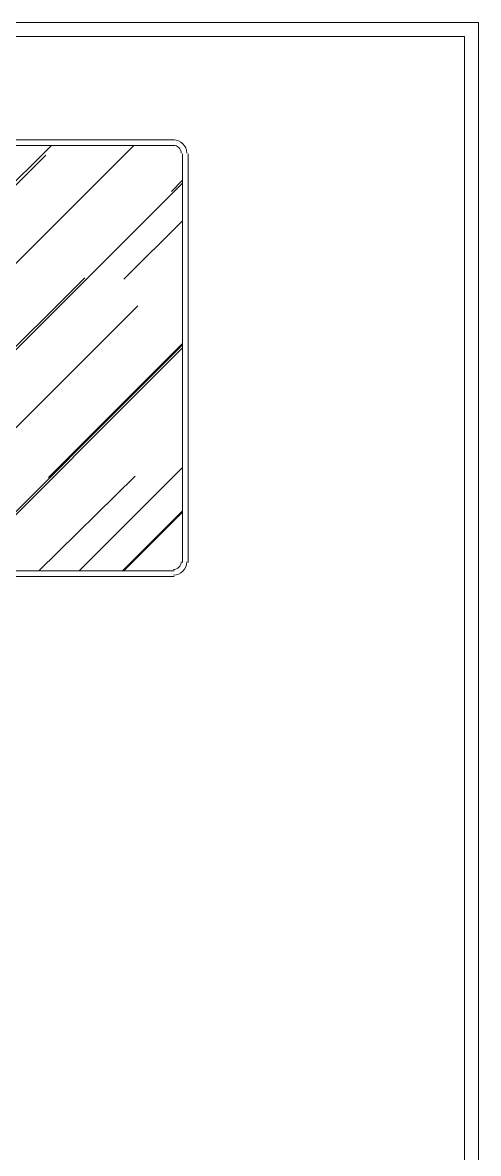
# Model space of a CAD drawing. Header units: millimetres. Extents: x 0 to 17945, y -132 to 1785.
# Drawn here: x 586 to 899, y 624 to 1400 of the extents above; entities that cross this region are included whole.
import ezdxf

# ---------------------------------------------------------------- set-up
doc = ezdxf.new("R2010")
doc.units = ezdxf.units.MM

# ---------------------------------------------------------------- blocks, each defined once
blk = doc.blocks.new('TCR_SOLAR_AC_DB_FRONT')
at = {"color": 1, "lineweight": 9}
blk.add_lwpolyline([(899.18, 0), (899.18, 1400), (0, 1400), (0, 0)], dxfattribs=at)
at = {"lineweight": 9}
blk.add_lwpolyline([(9.58, 1390.42), (889.6, 1390.42), (889.6, 10.53), (9.58, 10.53)], close=True, dxfattribs=at)
for points in [[(209.71, 1319.56), (690.42, 1319.56)], [(209.71, 1315.73), (690.42, 1315.73)], [(461.56, 1172.09), (606.16, 1315.73)], [(481.67, 1134.75), (662.65, 1315.73)], [(347.61, 1054.31), (602.33, 1309.03)], [(696.17, 1309.99), (696.17, 1029.41)], [(700, 1309.99), (700, 1029.41)], [(447.2, 1040.9), (696.17, 1289.88)], [(688.51, 1284.13), (696.17, 1291.79)], [(370.59, 1023.67), (621.48, 1274.56)], [(655.95, 1223.8), (696.17, 1264.02)], [(427.09, 1023.67), (629.14, 1224.76)], [(496.03, 1036.12), (665.53, 1205.61)], [(604.24, 1087.83), (696.17, 1179.75)], [(541.04, 1023.67), (696.17, 1178.8)], [(545.83, 1026.54), (696.17, 1176.88)], [(625.31, 1023.67), (696.17, 1094.53)], [(597.54, 1023.67), (663.61, 1088.78)], [(654.99, 1023.67), (696.17, 1064.84)], [(655.95, 1023.67), (696.17, 1063.89)], [(690.42, 1023.67), (209.71, 1023.67)], [(690.42, 1019.84), (209.71, 1019.84)]]:
    blk.add_lwpolyline(points, dxfattribs=at)
for points in [[(699.04, 1310.47, 0.414214), (689.94, 1319.56)], [(695.21, 1310.47, 0.414214), (689.94, 1315.73)], [(689.94, 1020.79, 0.414214), (699.04, 1029.89)], [(689.94, 1024.62, 0.414214), (695.21, 1029.89)]]:
    blk.add_lwpolyline(points, format="xyb", dxfattribs=at)

msp = doc.modelspace()

# ---------------------------------------------------------------- block references
msp.add_blockref('TCR_SOLAR_AC_DB_FRONT', (0, 0))

doc.saveas('drawing.dxf')
